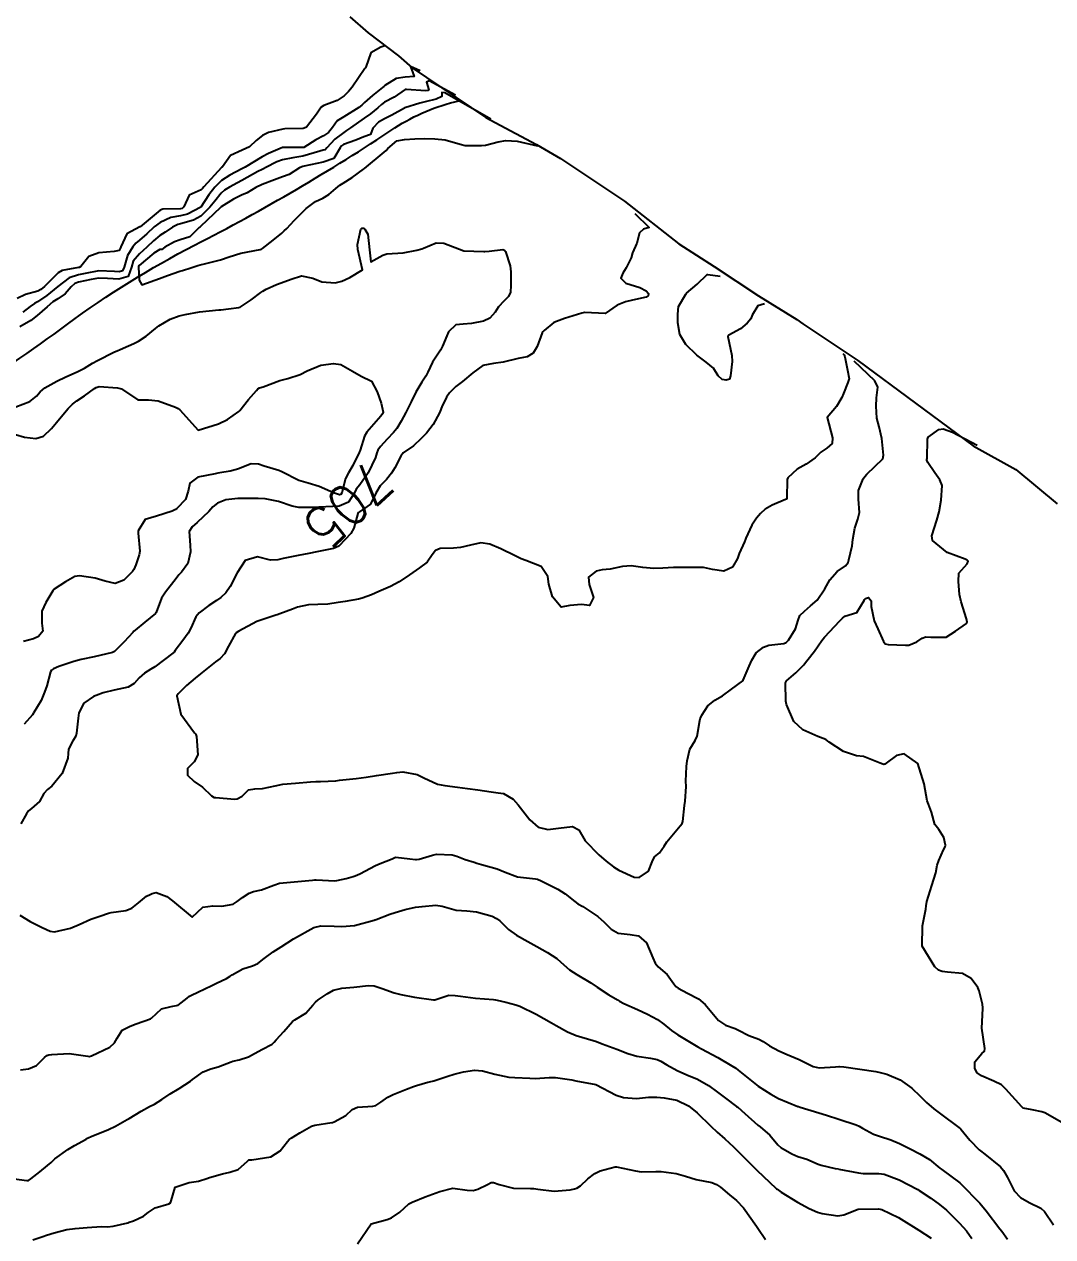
# Model space of a CAD drawing. Header units: metres. Extents: x 298520 to 308411, y 7433745 to 7450750.
# Drawn here: x 307255.7 to 307357.1, y 7435273.9 to 7435393.4 of the extents above; entities that cross this region are included whole.
import ezdxf
from ezdxf.enums import TextEntityAlignment as Align

# ---------------------------------------------------------------- set-up
doc = ezdxf.new("R2010")
doc.units = ezdxf.units.M
doc.header["$LTSCALE"] = 10
for name, color, linetype in [('Area', 45, 'Continuous'), ('Cotas', 45, 'Continuous'), ('Curvas de Nivel 1m', 11, 'Continuous'), ('Curvas de Nivel 5m', 15, 'Continuous'), ('Hidrografia', 140, 'Continuous')]:
    doc.layers.add(name, color=color, linetype=linetype)
doc.styles.add('Style-STANDARD', font='STANDARD.shx')

msp = doc.modelspace()

# ---------------------------------------------------------------- linework, layer by layer
at = {"layer": 'Area'}
msp.add_polyline3d([(307287.79, 7435394.15, 708.34), (307289.59, 7435392.57, 708.95), (307292.58, 7435390.3, 708.33), (307293.91, 7435389.14, 708.56), (307301.18, 7435384.23, 707.21), (307302.12, 7435383.73, 707.15), (307306.17, 7435381.58, 705.37), (307308.56, 7435380.2, 705.21), (307314.87, 7435375.97, 706.86), (307320.22, 7435371.79, 705.11), (307323.7, 7435369.56, 706.17), (307328.08, 7435366.64, 705.54), (307331.86, 7435364.31, 704.81), (307332.45, 7435363.88, 704.71), (307337.89, 7435360.27, 704.07), (307349.24, 7435351.88, 705.61), (307353.47, 7435349.54, 705.4), (307357.54, 7435346.16, 705.61)], dxfattribs=at)
at = {"layer": 'Curvas de Nivel 1m', "flags": 128}
for points, elevation in [([(307291.03, 7435391.36), (307291.1, 7435391.3), (307291.12, 7435391.26), (307290.82, 7435391.18), (307289.85, 7435390.61), (307289.37, 7435389.2), (307289.31, 7435389.14), (307289.25, 7435389.06), (307288, 7435387.22), (307287.64, 7435386.81), (307287.22, 7435386.36), (307286.54, 7435385.91), (307285.21, 7435385.42), (307284.96, 7435385.25), (307284.49, 7435384.55), (307283.49, 7435383.28), (307283.28, 7435383.18), (307283.18, 7435383.16), (307281.37, 7435383.11), (307281.18, 7435383.1), (307279.74, 7435382.74), (307279.17, 7435382.46), (307278.53, 7435381.96), (307277.87, 7435381.34), (307277.15, 7435381), (307276.02, 7435380.49), (307275.22, 7435379.37), (307275.17, 7435379.33), (307275.13, 7435379.3), (307273.39, 7435377.4), (307273.26, 7435377.24), (307273.11, 7435377.11), (307271.94, 7435376.57), (307271.41, 7435375.42), (307271.24, 7435375.26), (307271.08, 7435375.23), (307269.33, 7435375.19), (307269.08, 7435375.11), (307267.11, 7435373.47), (307267.08, 7435373.45), (307267.06, 7435373.44), (307265.77, 7435372.77), (307265.18, 7435371.49), (307265.15, 7435371.37), (307265.03, 7435371.12), (307264.54, 7435371.01), (307263.03, 7435370.88), (307262.03, 7435370.53), (307261.24, 7435369.54), (307261.09, 7435369.46), (307261.01, 7435369.44), (307259.42, 7435369.15), (307259.01, 7435368.92), (307257.66, 7435367.58), (307257.3, 7435367.27), (307256.99, 7435367.12), (307255.78, 7435366.8), (307254.97, 7435366.39)], 708), ([(307294.72, 7435388.82), (307293.76, 7435389.27), (307294, 7435388.65), (307294.12, 7435388.27), (307293.24, 7435388.22), (307292.33, 7435388.08), (307291.23, 7435387.38), (307291.13, 7435387.29), (307291, 7435387.18), (307290.01, 7435386.4), (307289.21, 7435385.7), (307288.96, 7435385.45), (307288.68, 7435385.21), (307287.19, 7435384.3), (307286.54, 7435383.89), (307286.06, 7435383.24), (307285.66, 7435382.76), (307285.17, 7435382.41), (307284.41, 7435382.02), (307283.23, 7435381.28), (307283.15, 7435381.26), (307281.17, 7435381.28), (307281.15, 7435381.27), (307279.77, 7435380.69), (307279.14, 7435380.37), (307277.44, 7435379.35), (307277.13, 7435379.18), (307275.93, 7435378.55), (307275.12, 7435378.03), (307274.46, 7435377.38), (307273.88, 7435376.61), (307273.09, 7435375.4), (307271.78, 7435374.71), (307271.07, 7435374.53), (307270.13, 7435374.37), (307269.07, 7435373.89), (307268.49, 7435373.45), (307267.75, 7435372.76), (307267.04, 7435372.15), (307266.68, 7435371.83), (307266.38, 7435371.48), (307265.86, 7435370.64), (307265.51, 7435369.48), (307265.37, 7435369.13), (307265.01, 7435369.03), (307264.57, 7435369.06), (307263.01, 7435369.11), (307261.67, 7435368.87), (307261, 7435368.72), (307260.11, 7435368.44), (307258.99, 7435367.57), (307257.89, 7435366.67), (307256.97, 7435366.07), (307256.66, 7435365.9), (307256.25, 7435365.6), (307255.53, 7435365.03)], 707), ([(307298.2, 7435386.44), (307295.61, 7435387.85), (307295.35, 7435387.72), (307295.56, 7435386.96), (307295.47, 7435386.89), (307295.23, 7435386.86), (307293.38, 7435387.01), (307293.23, 7435386.98), (307292.14, 7435386.25), (307291.21, 7435385.73), (307290.89, 7435385.51), (307290.53, 7435385.19), (307289.8, 7435384.59), (307289.19, 7435384.18), (307287.83, 7435383.22), (307287.45, 7435382.95), (307287.18, 7435382.77), (307286.31, 7435382.09), (307285.51, 7435381.25), (307285.34, 7435381.06), (307285.15, 7435381.01), (307284.82, 7435380.92), (307283.14, 7435380.43), (307282.16, 7435380.27), (307281.14, 7435380.07), (307280.59, 7435379.86), (307279.5, 7435379.32), (307279.27, 7435379.18), (307279.13, 7435379.12), (307278.71, 7435378.91), (307277.12, 7435378.01), (307276.69, 7435377.78), (307275.92, 7435377.36), (307275.42, 7435377.06), (307275.1, 7435376.79), (307274.47, 7435376), (307273.98, 7435375.39), (307273.07, 7435374.51), (307272.37, 7435374.11), (307271.07, 7435373.76), (307270.8, 7435373.69), (307270.28, 7435373.43), (307269.56, 7435372.93), (307269.05, 7435372.61), (307268.41, 7435372.09), (307267.76, 7435371.46), (307267.03, 7435370.78), (307266.42, 7435370.08), (307266.24, 7435369.48), (307265.92, 7435368.56), (307265, 7435368.3), (307263.87, 7435368.37), (307263, 7435368.38), (307262.27, 7435368.26), (307261, 7435367.99), (307260.66, 7435367.88), (307260.3, 7435367.55), (307259.7, 7435366.84), (307258.97, 7435366.35), (307258.49, 7435366.05), (307257.92, 7435365.58), (307256.95, 7435364.71), (307256.32, 7435364.23), (307255.24, 7435363.61)], 706), ([(307254.84, 7435355.72), (307256.2, 7435356.25), (307256.86, 7435356.76), (307257.25, 7435357.2), (307257.7, 7435357.58), (307258.88, 7435358.25), (307259.76, 7435358.67), (307260.89, 7435359.17), (307261.15, 7435359.28), (307261.62, 7435359.53), (307262.4, 7435360.02), (307262.9, 7435360.29), (307264.51, 7435361.1), (307264.91, 7435361.28), (307265.06, 7435361.34), (307265.41, 7435361.48), (307266.46, 7435361.94), (307266.92, 7435362.18), (307267.7, 7435362.69), (307268.62, 7435363.44), (307268.95, 7435363.7), (307270.04, 7435364.34), (307270.96, 7435364.68), (307271.55, 7435364.82), (307272.96, 7435365.06), (307274.86, 7435365.27), (307274.96, 7435365.27), (307275.05, 7435365.28), (307275.8, 7435365.36), (307276.83, 7435365.49), (307276.97, 7435365.54), (307278.06, 7435366.25), (307278.99, 7435366.98), (307279.19, 7435367.12), (307279.54, 7435367.31), (307280.53, 7435367.77), (307281, 7435367.95), (307281.99, 7435368.31), (307283.01, 7435368.63), (307284.12, 7435368.38), (307285, 7435368.02), (307286.32, 7435367.92), (307287, 7435368.11), (307287.77, 7435368.46), (307289.01, 7435369.21), (307288.57, 7435371.21), (307288.54, 7435371.72), (307288.87, 7435373.21), (307288.97, 7435373.31), (307289.06, 7435373.34), (307289.17, 7435373.31), (307289.27, 7435373.21), (307289.54, 7435372.72), (307289.7, 7435371.2), (307289.85, 7435370.02), (307291.03, 7435370.65), (307291.43, 7435370.78), (307293.03, 7435370.9), (307294.38, 7435371.14), (307294.88, 7435371.29), (307295.04, 7435371.36), (307296.28, 7435371.89), (307297.04, 7435371.83), (307299.03, 7435371.09), (307301, 7435371.03), (307301.03, 7435371.02), (307301.09, 7435371.01), (307301.51, 7435371.06), (307302.87, 7435371.21), (307303.03, 7435371.16), (307303.14, 7435371.04), (307303.6, 7435369.61), (307303.66, 7435369.03), (307303.65, 7435367.68), (307303.61, 7435367.03), (307303.43, 7435366.59), (307302.98, 7435366.13), (307302.44, 7435365.57), (307302.1, 7435365.05), (307301.57, 7435364.44), (307300.95, 7435364.16), (307299.79, 7435363.91), (307298.95, 7435363.87), (307298.23, 7435363.81), (307297.52, 7435363.1), (307297.34, 7435362.7), (307296.92, 7435361.69), (307296.73, 7435361.3), (307296.6, 7435361.11), (307295.92, 7435360.1), (307295.48, 7435359.12), (307295.27, 7435358.74), (307294.88, 7435358.15), (307294.29, 7435357.14), (307293.81, 7435356.19), (307293.3, 7435355.15), (307292.83, 7435354.31), (307292.4, 7435353.59), (307292.07, 7435353.17), (307291.46, 7435352.53), (307290.8, 7435351.79), (307290.55, 7435351.43), (307290.45, 7435351.19), (307290.3, 7435350.7), (307289.6, 7435349.2), (307288.76, 7435348.03), (307288.39, 7435347.58), (307288.22, 7435347.22), (307287.65, 7435346.32), (307286.73, 7435345.91), (307286.09, 7435345.88), (307284.73, 7435345.83), (307284.21, 7435345.78), (307282.73, 7435345.79), (307282.09, 7435345.93), (307280.74, 7435346.38), (307279.42, 7435346.64), (307278.74, 7435346.69), (307277.41, 7435346.68), (307276.74, 7435346.67), (307275.56, 7435346.54), (307274.74, 7435346.23), (307274.26, 7435345.84), (307273.86, 7435345.38), (307272.71, 7435344.3), (307272.22, 7435343.89), (307271.94, 7435343.41), (307272.03, 7435342.06), (307272.07, 7435341.41), (307271.8, 7435340.27), (307271.18, 7435339.41), (307270.92, 7435339.15), (307270.65, 7435338.8), (307269.59, 7435337.44), (307269.21, 7435336.86), (307268.67, 7435335.45), (307268.6, 7435335.33), (307267.57, 7435334.49), (307266.59, 7435333.69), (307266.47, 7435333.58), (307266.37, 7435333.47), (307265.51, 7435332.53), (307264.55, 7435331.58), (307264.5, 7435331.55), (307264.36, 7435331.49), (307262.55, 7435331.07), (307261.28, 7435330.8), (307260.54, 7435330.59), (307259.07, 7435330.1), (307258.54, 7435329.89), (307258.35, 7435329.76), (307258.25, 7435329.57), (307257.88, 7435328.21), (307257.67, 7435327.58), (307257.32, 7435326.76), (307256.62, 7435325.59), (307256.57, 7435325.5), (307256.48, 7435325.34), (307255.65, 7435324.42)], 706), ([(307336.41, 7435360.97), (307336.52, 7435360.83), (307336.61, 7435360.63), (307336.9, 7435359.16), (307337, 7435358.63), (307337.01, 7435358.51), (307336.89, 7435358.11), (307336.48, 7435357.03), (307336.29, 7435356.64), (307335.76, 7435355.74), (307334.84, 7435354.65), (307335.37, 7435352.64), (307335.35, 7435352.11), (307334.81, 7435351.63), (307334.23, 7435351.23), (307333.67, 7435350.67), (307332.79, 7435350.06), (307331.89, 7435349.58), (307330.96, 7435348.7), (307330.91, 7435348.56), (307330.86, 7435346.7), (307330.83, 7435346.62), (307330.75, 7435346.57), (307329.43, 7435346.03), (307328.74, 7435345.63), (307328.27, 7435345.19), (307327.9, 7435344.74), (307327.43, 7435344.03), (307326.83, 7435342.75), (307326.8, 7435342.65), (307326.7, 7435342.39), (307326.19, 7435341.25), (307326.02, 7435340.76), (307325.52, 7435339.9), (307324.66, 7435339.51), (307323.56, 7435339.69), (307322.66, 7435339.87), (307321.6, 7435339.88), (307320.66, 7435339.87), (307319.7, 7435339.87), (307318.66, 7435339.8), (307317.75, 7435339.77), (307316.66, 7435339.88), (307315.51, 7435340.03), (307314.66, 7435339.98), (307313.46, 7435339.71), (307312.66, 7435339.63), (307312.08, 7435339.51), (307311.33, 7435338.93), (307311.37, 7435338.2), (307311.81, 7435336.93), (307311.41, 7435336.14), (307310.62, 7435336.24), (307309.46, 7435336.12), (307308.62, 7435335.96), (307307.75, 7435336.98), (307307.4, 7435338.23), (307307.31, 7435338.98), (307306.66, 7435339.98), (307305.12, 7435340.55), (307304.67, 7435340.71), (307304.47, 7435340.81), (307304.09, 7435341.02), (307302.68, 7435341.71), (307301.57, 7435342.17), (307300.69, 7435342.29), (307299.69, 7435342.07), (307298.68, 7435341.85), (307297.99, 7435341.79), (307296.68, 7435341.73), (307296.23, 7435341.56), (307295.9, 7435341.12), (307295.39, 7435340.4), (307294.66, 7435339.85), (307293.66, 7435339.14), (307292.65, 7435338.45), (307291.8, 7435338.01), (307290.64, 7435337.52), (307289.9, 7435337.19), (307288.99, 7435336.84), (307288.63, 7435336.76), (307287.31, 7435336.53), (307286.62, 7435336.41), (307285.59, 7435336.27), (307284.62, 7435336.21), (307283.7, 7435336.18), (307282.61, 7435335.97), (307282.12, 7435335.77), (307280.86, 7435335.3), (307280.6, 7435335.21), (307280.48, 7435335.18), (307278.6, 7435334.54), (307276.82, 7435333.58), (307276.58, 7435333.43), (307276.51, 7435333.35), (307275.81, 7435332.11), (307275.41, 7435331.36), (307275, 7435330.91), (307274.54, 7435330.57), (307273.05, 7435329.39), (307272.53, 7435328.95), (307271.68, 7435328.25), (307270.83, 7435327.42), (307270.72, 7435327.21), (307271.11, 7435325.41), (307272.46, 7435323.56), (307272.54, 7435323.48), (307272.59, 7435323.4), (307272.65, 7435323.2), (307272.8, 7435321.39), (307272.43, 7435320.73), (307271.76, 7435320.07), (307271.76, 7435319.41), (307272.41, 7435318.79), (307273.24, 7435318.23), (307274.13, 7435317.37), (307274.39, 7435317.21), (307274.57, 7435317.19), (307276.39, 7435317.04), (307276.67, 7435317.07), (307277.15, 7435317.34), (307277.79, 7435317.95), (307278.4, 7435318.05), (307279.16, 7435318.08), (307280.4, 7435318.35), (307281.18, 7435318.51), (307282.41, 7435318.62), (307283.9, 7435318.75), (307284.41, 7435318.77), (307284.88, 7435318.77), (307286.41, 7435318.85), (307286.75, 7435318.89), (307288.41, 7435319.06), (307289.4, 7435319.2), (307290.41, 7435319.38), (307291.99, 7435319.59), (307292.42, 7435319.66), (307292.99, 7435319.73), (307294.42, 7435319.47), (307295.09, 7435319.12), (307296.41, 7435318.52), (307297.14, 7435318.37), (307298.4, 7435318.2), (307299.39, 7435318.07), (307300.4, 7435317.94), (307301.7, 7435317.75), (307302.4, 7435317.67), (307302.94, 7435317.58), (307303.88, 7435317.02), (307304.39, 7435316.48), (307305.52, 7435315), (307306.36, 7435314.27), (307307.31, 7435314.03), (307308.35, 7435314.16), (307309.75, 7435314.34), (307310.35, 7435314), (307311, 7435312.93), (307312.32, 7435311.55), (307313.06, 7435310.91), (307313.78, 7435310.37), (307314.3, 7435310.05), (307315.83, 7435309.34), (307316.3, 7435309.31), (307317.22, 7435309.95), (307317.59, 7435310.86), (307317.83, 7435311.35), (307318.33, 7435311.75), (307318.79, 7435312.39), (307319.04, 7435312.84), (307320.36, 7435314.41), (307320.55, 7435314.62), (307320.63, 7435314.82), (307320.78, 7435316.42), (307320.84, 7435316.82), (307320.95, 7435318.28), (307320.92, 7435318.81), (307320.97, 7435320.27), (307321.03, 7435320.81), (307321.31, 7435321.96), (307321.82, 7435322.81), (307322.04, 7435323.23), (307322.3, 7435324.8), (307322.34, 7435324.95), (307322.49, 7435325.31), (307323.07, 7435326.22), (307323.78, 7435326.78), (307324.52, 7435327.23), (307325.42, 7435327.87), (307326.53, 7435328.7), (307326.56, 7435328.73), (307326.57, 7435328.75), (307327.16, 7435330.13), (307327.43, 7435330.74), (307327.85, 7435331.45), (307328.57, 7435332.03), (307329.1, 7435332.2), (307330.58, 7435332.38), (307330.81, 7435332.47), (307331.05, 7435332.7), (307331.72, 7435333.81), (307332.01, 7435334.69), (307332.17, 7435335.13), (307332.62, 7435335.56), (307333.21, 7435336.08), (307333.86, 7435336.66), (307334.64, 7435337.78), (307334.94, 7435338.35), (307335.12, 7435338.65), (307335.83, 7435339.47), (307336.67, 7435340.03), (307336.91, 7435340.38), (307337, 7435340.63), (307337.31, 7435342), (307337.4, 7435342.62), (307337.58, 7435343.75), (307337.89, 7435344.62), (307338.04, 7435345.31), (307337.94, 7435346.62), (307337.93, 7435347.45), (307338.41, 7435348.61), (307338.56, 7435348.83), (307338.78, 7435349.08), (307340.35, 7435350.59), (307340.42, 7435350.96), (307340.25, 7435352.59), (307339.98, 7435353.74), (307339.74, 7435354.6), (307339.7, 7435355.76), (307339.73, 7435356.6), (307339.84, 7435357.64), (307339.55, 7435358.27), (307337.52, 7435360.21)], 704), ([(307254.81, 7435352.97), (307255.7, 7435352.71), (307256.81, 7435352.58), (307257.56, 7435352.83), (307258.34, 7435353.57), (307258.83, 7435354.18), (307259.46, 7435354.93), (307260, 7435355.55), (307260.42, 7435355.98), (307260.85, 7435356.31), (307261.61, 7435356.78), (307262.59, 7435357.52), (307262.77, 7435357.62), (307262.87, 7435357.66), (307263.06, 7435357.71), (307264.87, 7435357.6), (307265.27, 7435357.49), (307266.86, 7435356.39), (307267.91, 7435356.4), (307268.86, 7435356.29), (307270.59, 7435355.68), (307270.85, 7435355.56), (307271.01, 7435355.42), (307272.82, 7435353.4), (307274.83, 7435354.03), (307275.72, 7435354.47), (307276.84, 7435355.24), (307276.9, 7435355.3), (307276.93, 7435355.35), (307277.78, 7435356.42), (307278.56, 7435357.33), (307278.71, 7435357.5), (307278.88, 7435357.57), (307279.23, 7435357.68), (307280.88, 7435358.31), (307281.67, 7435358.51), (307282.89, 7435358.9), (307283.56, 7435359.27), (307284.9, 7435359.82), (307286.16, 7435359.98), (307286.9, 7435359.87), (307288.03, 7435359.22), (307288.89, 7435358.72), (307289.92, 7435358.23), (307290.48, 7435357.19), (307290.86, 7435356.07), (307291.06, 7435355.18), (307291.01, 7435355.01), (307290.84, 7435354.79), (307289.44, 7435353.2), (307289.21, 7435352.81), (307288.8, 7435351.44), (307288.74, 7435351.27), (307288.71, 7435351.21), (307288.08, 7435349.92), (307287.65, 7435349.22), (307287.34, 7435348.65), (307286.98, 7435347.23), (307286.9, 7435347.08), (307286.75, 7435347.03), (307286.15, 7435347.24), (307284.76, 7435347.86), (307283.67, 7435348.17), (307282.76, 7435348.45), (307281.07, 7435349.3), (307280.77, 7435349.43), (307279.33, 7435349.87), (307278.78, 7435350.05), (307278.03, 7435350.08), (307276.78, 7435349.61), (307276.6, 7435349.53), (307275.97, 7435349.36), (307274.94, 7435349.2), (307274.77, 7435349.17), (307274.51, 7435349.11), (307272.77, 7435348.78), (307272, 7435348.17), (307271.82, 7435347.41), (307271.57, 7435346.58), (307270.73, 7435345.68), (307270.57, 7435345.58), (307270.26, 7435345.43), (307268.72, 7435344.92), (307267.59, 7435344.59), (307266.89, 7435343.47), (307266.89, 7435343.27), (307267.06, 7435341.47), (307267.01, 7435341.13), (307266.66, 7435340.13), (307266.47, 7435339.66), (307266.34, 7435339.47), (307265.5, 7435338.63), (307264.64, 7435338.3), (307263.66, 7435338.53), (307262.65, 7435338.83), (307261.12, 7435339.06), (307260.65, 7435338.99), (307259.72, 7435338.47), (307258.63, 7435337.73), (307258.49, 7435337.56), (307257.78, 7435336.41), (307257.4, 7435335.58), (307257.41, 7435334.4), (307257.51, 7435333.58), (307257.08, 7435333.08), (307256.57, 7435332.85), (307255.58, 7435332.58)], 707), ([(307255.3, 7435290.36), (307256.07, 7435290.44), (307256.88, 7435290.77), (307257.66, 7435291.57), (307257.89, 7435291.77), (307258.09, 7435291.83), (307258.39, 7435291.87), (307260.09, 7435291.95), (307261.92, 7435291.69), (307262.08, 7435291.67), (307262.3, 7435291.73), (307264.09, 7435292.59), (307264.56, 7435293.02), (307264.84, 7435293.48), (307265.32, 7435294.27), (307266.11, 7435294.67), (307266.71, 7435294.88), (307268.12, 7435295.38), (307268.22, 7435295.45), (307269.19, 7435296.38), (307270.14, 7435296.58), (307270.85, 7435296.71), (307271.72, 7435297.4), (307271.95, 7435297.61), (307272.16, 7435297.72), (307272.79, 7435298.02), (307274.17, 7435298.68), (307274.64, 7435298.9), (307275.62, 7435299.36), (307275.96, 7435299.57), (307276.18, 7435299.72), (307277.21, 7435300.32), (307278.19, 7435300.61), (307278.7, 7435300.82), (307279.33, 7435301.31), (307280.21, 7435301.98), (307281.02, 7435302.49), (307282.22, 7435303.28), (307284.23, 7435304.38), (307284.93, 7435304.55), (307286.24, 7435304.5), (307286.99, 7435304.47), (307288.24, 7435304.59), (307290.17, 7435305.11), (307290.24, 7435305.13), (307290.28, 7435305.14), (307290.38, 7435305.18), (307291.73, 7435305.69), (307292.25, 7435305.87), (307293.24, 7435306.16), (307294.26, 7435306.37), (307294.92, 7435306.46), (307296.27, 7435306.58), (307296.89, 7435306.48), (307298.26, 7435306.1), (307299.33, 7435306.01), (307300.26, 7435305.93), (307301.81, 7435305.49), (307302.25, 7435305.27), (307302.56, 7435305.04), (307303.41, 7435304.2), (307304.23, 7435303.62), (307305.33, 7435303), (307306.22, 7435302.51), (307307.26, 7435301.92), (307308.2, 7435301.31), (307308.59, 7435300.96), (307309.43, 7435300.2), (307310.18, 7435299.74), (307311.54, 7435298.93), (307312.17, 7435298.5), (307313.31, 7435297.76), (307314.16, 7435297.25), (307314.37, 7435297.11), (307314.8, 7435296.89), (307316.14, 7435296.3), (307317.15, 7435295.85), (307318.13, 7435295.3), (307318.73, 7435294.84), (307319.51, 7435294.22), (307320.11, 7435293.81), (307321.76, 7435292.8), (307322.1, 7435292.61), (307322.47, 7435292.42), (307324.08, 7435291.56), (307325.45, 7435290.76), (307325.83, 7435290.51), (307326.07, 7435290.32), (307328.05, 7435288.73), (307329.29, 7435287.95), (307330.04, 7435287.54), (307331.97, 7435286.74), (307332.03, 7435286.73), (307332.19, 7435286.68), (307334.02, 7435286.12), (307334.78, 7435285.89), (307336.02, 7435285.5), (307337.7, 7435284.93), (307338.01, 7435284.79), (307338.34, 7435284.6), (307339.43, 7435284.02), (307340, 7435283.81), (307341.12, 7435283.44), (307341.99, 7435283.08), (307343.05, 7435282.55), (307343.98, 7435282.08), (307344.95, 7435281.51), (307345.96, 7435280.67), (307346.16, 7435280.51), (307347.94, 7435279.2), (307348.31, 7435278.86), (307348.67, 7435278.48), (307349.3, 7435277.84), (307349.92, 7435277.2), (307350.55, 7435276.45), (307351.89, 7435274.69), (307352.07, 7435274.44), (307352.64, 7435273.67)], 706), ([(307254.67, 7435279.6), (307255.93, 7435279.43), (307256.08, 7435279.44), (307256.33, 7435279.59), (307257.21, 7435280.31), (307257.95, 7435280.92), (307258.31, 7435281.22), (307258.68, 7435281.56), (307259.97, 7435282.51), (307260.63, 7435282.88), (307261.76, 7435283.52), (307261.9, 7435283.6), (307261.98, 7435283.65), (307262.26, 7435283.79), (307263.99, 7435284.46), (307264.67, 7435284.8), (307265.82, 7435285.47), (307265.94, 7435285.53), (307266, 7435285.56), (307267.2, 7435286.28), (307268.02, 7435286.72), (307268.51, 7435286.96), (307269.23, 7435287.43), (307270.04, 7435287.97), (307270.94, 7435288.51), (307272.05, 7435289.24), (307272.26, 7435289.4), (307273.3, 7435290.14), (307274.07, 7435290.45), (307274.8, 7435290.63), (307276.08, 7435291.15), (307276.23, 7435291.2), (307276.86, 7435291.34), (307277.79, 7435291.63), (307278.09, 7435291.78), (307279.11, 7435292.34), (307280.1, 7435292.87), (307280.31, 7435293.09), (307280.5, 7435293.3), (307281.28, 7435294.12), (307282.12, 7435295.1), (307282.35, 7435295.28), (307283.45, 7435295.95), (307284.14, 7435296.71), (307284.38, 7435297.02), (307284.65, 7435297.25), (307285.55, 7435297.85), (307286.16, 7435298.19), (307287, 7435298.39), (307288.17, 7435298.5), (307289.63, 7435298.65), (307290.17, 7435298.62), (307290.97, 7435298.36), (307292.16, 7435297.95), (307292.8, 7435297.79), (307294.16, 7435297.53), (307296.02, 7435297.25), (307296.15, 7435297.26), (307297.55, 7435297.7), (307298.16, 7435297.69), (307298.68, 7435297.6), (307300.16, 7435297.41), (307301.93, 7435297.27), (307302.15, 7435297.24), (307302.32, 7435297.21), (307303.17, 7435297.02), (307304.15, 7435296.76), (307304.53, 7435296.62), (307306.14, 7435295.83), (307307.67, 7435294.97), (307308.12, 7435294.71), (307309.25, 7435294.09), (307310.11, 7435293.72), (307311.78, 7435293.25), (307312.11, 7435293.14), (307312.66, 7435292.91), (307314.1, 7435292.38), (307315.18, 7435291.97), (307316.09, 7435291.69), (307317.44, 7435291.5), (307318.09, 7435291.36), (307318.44, 7435291.2), (307319.03, 7435290.84), (307320.07, 7435290.28), (307321.01, 7435289.87), (307322.06, 7435289.42), (307323.16, 7435288.79), (307324.05, 7435288.16), (307324.84, 7435287.57), (307325.92, 7435286.75), (307326.03, 7435286.66), (307326.73, 7435286.03), (307328.01, 7435284.9), (307328.23, 7435284.73), (307329.19, 7435283.91), (307329.99, 7435282.95), (307330.27, 7435282.7), (307331.37, 7435282.08), (307331.97, 7435281.8), (307332.84, 7435281.54), (307333.97, 7435281.05), (307334.25, 7435280.94), (307335.64, 7435280.63), (307335.96, 7435280.58), (307336.02, 7435280.57), (307337.96, 7435280.18), (307338.42, 7435280.14), (307339.96, 7435280.13), (307340.48, 7435280.05), (307341.95, 7435279.52), (307343.81, 7435278.54), (307343.93, 7435278.46), (307345.09, 7435277.69), (307345.92, 7435277.09), (307346.62, 7435276.5), (307347.89, 7435275.24), (307348.58, 7435274.48), (307349.13, 7435273.73)], 707), ([(307256.51, 7435273.58), (307257.51, 7435273.93), (307257.87, 7435274.06), (307258.61, 7435274.29), (307259.87, 7435274.6), (307260.7, 7435274.71), (307261.88, 7435274.82), (307263.28, 7435274.9), (307263.88, 7435274.88), (307264.44, 7435274.93), (307265.88, 7435275.28), (307266.02, 7435275.33), (307266.43, 7435275.46), (307267.43, 7435275.91), (307267.9, 7435276.28), (307268.58, 7435276.76), (307269.91, 7435277.14), (307270.1, 7435277.23), (307270.17, 7435277.42), (307270.56, 7435278.78), (307271.93, 7435279.23), (307272.86, 7435279.39), (307273.67, 7435279.65), (307273.94, 7435279.74), (307275.21, 7435280.1), (307275.95, 7435280.25), (307276.75, 7435280.54), (307277.69, 7435281.33), (307277.81, 7435281.48), (307277.96, 7435281.49), (307278.11, 7435281.47), (307279.97, 7435281.77), (307280.91, 7435282.35), (307281.62, 7435283.28), (307281.79, 7435283.47), (307281.99, 7435283.61), (307282.85, 7435284.13), (307284, 7435284.79), (307284.34, 7435284.91), (307286, 7435285.16), (307286.06, 7435285.17), (307286.23, 7435285.23), (307287.37, 7435285.85), (307288.02, 7435286.44), (307288.54, 7435286.68), (307290.03, 7435286.76), (307290.35, 7435286.85), (307290.83, 7435287.17), (307291.54, 7435287.66), (307292.04, 7435287.92), (307293.36, 7435288.45), (307294.05, 7435288.72), (307294.36, 7435288.82), (307295.46, 7435289.12), (307295.93, 7435289.24), (307296.06, 7435289.27), (307297.44, 7435289.72), (307298.07, 7435289.92), (307299, 7435290.15), (307300.07, 7435290.33), (307300.86, 7435290.26), (307302.07, 7435289.92), (307303.45, 7435289.63), (307304.06, 7435289.6), (307305.54, 7435289.52), (307306.06, 7435289.5), (307307.45, 7435289.58), (307308.06, 7435289.58), (307309.66, 7435289.35), (307310.06, 7435289.28), (307312.05, 7435288.92), (307314.04, 7435287.86), (307314.76, 7435287.61), (307316.04, 7435287.52), (307317.24, 7435287.66), (307318.04, 7435287.66), (307318.78, 7435287.58), (307320.04, 7435287.36), (307321.19, 7435286.81), (307322.02, 7435286.1), (307323.37, 7435284.79), (307324, 7435284.22), (307324.76, 7435283.54), (307325.61, 7435282.76), (307325.8, 7435282.57), (307325.98, 7435282.4), (307327.67, 7435280.73), (307327.96, 7435280.44), (307329.79, 7435278.7), (307329.86, 7435278.63), (307329.93, 7435278.57), (307330.32, 7435278.3), (307331.92, 7435277.31), (307333.08, 7435276.67), (307333.91, 7435276.31), (307334.37, 7435276.19), (307335.9, 7435275.96), (307336.49, 7435276.04), (307337.91, 7435276.61), (307339.91, 7435276.64), (307340.24, 7435276.58), (307341.9, 7435275.8), (307343.88, 7435274.54), (307345.12, 7435273.77)], 708), ([(307288.53, 7435273.2), (307289.88, 7435275.18), (307291.45, 7435275.6), (307291.89, 7435275.77), (307292.72, 7435276.33), (307293.61, 7435277.13), (307293.91, 7435277.32), (307295.21, 7435277.83), (307295.92, 7435278.09), (307296.66, 7435278.37), (307297.93, 7435278.67), (307299.35, 7435278.49), (307299.93, 7435278.45), (307300.41, 7435278.57), (307301.35, 7435279.05), (307301.73, 7435279.25), (307301.94, 7435279.24), (307302.52, 7435279.03), (307303.93, 7435278.7), (307305.59, 7435278.66), (307305.93, 7435278.66), (307306.32, 7435278.59), (307307.93, 7435278.39), (307309.51, 7435278.52), (307309.93, 7435278.61), (307310.18, 7435278.69), (307310.53, 7435278.93), (307311.26, 7435279.61), (307311.95, 7435280.14), (307312.48, 7435280.39), (307313.96, 7435280.78), (307314.08, 7435280.78), (307315.96, 7435280.4), (307316.52, 7435280.3), (307317.95, 7435280.32), (307318.47, 7435280.33), (307319.95, 7435280.14), (307320.89, 7435279.87), (307321.94, 7435279.54), (307323.49, 7435279.24), (307323.94, 7435279.06), (307324.34, 7435278.77), (307325.21, 7435278.04), (307325.92, 7435277.47), (307326.59, 7435276.74), (307327.89, 7435274.93), (307328.03, 7435274.73), (307328.76, 7435273.61)], 709)]:
    msp.add_lwpolyline(points, dxfattribs=dict(at, elevation=elevation))
at = {"layer": 'Curvas de Nivel 5m', "elevation": 705, "flags": 128}
for points in [[(307301.68, 7435384.06), (307297.13, 7435386.68), (307296.84, 7435386.71), (307296.85, 7435386.3), (307296.28, 7435386.05), (307295.21, 7435385.78), (307294.69, 7435385.66), (307293.2, 7435385.18), (307293.17, 7435385.16), (307291.92, 7435384.45), (307291.19, 7435384.11), (307290.6, 7435383.77), (307290.06, 7435383.19), (307289.82, 7435382.55), (307289.17, 7435382.32), (307288.37, 7435382), (307287.16, 7435381.57), (307286.95, 7435381.44), (307286.81, 7435381.23), (307286.2, 7435380.18), (307285.14, 7435379.84), (307283.28, 7435379.42), (307283.13, 7435379.39), (307283.05, 7435379.37), (307282.8, 7435379.28), (307281.8, 7435378.62), (307281.12, 7435378.39), (307280.34, 7435378.09), (307279.12, 7435377.62), (307278.51, 7435377.33), (307277.65, 7435376.8), (307277.1, 7435376.57), (307276.29, 7435376.17), (307275.08, 7435375.43), (307275.05, 7435375.4), (307275.03, 7435375.37), (307273.06, 7435373.49), (307273.01, 7435373.45), (307272.9, 7435373.4), (307271.99, 7435372.46), (307271.04, 7435372.18), (307270.47, 7435371.99), (307269.52, 7435371.44), (307269.25, 7435371.21), (307269.03, 7435371.22), (307268.44, 7435370.86), (307267.01, 7435369.64), (307266.93, 7435369.55), (307266.92, 7435369.47), (307267, 7435368.21), (307267.26, 7435367.73), (307269, 7435368.36), (307269.79, 7435368.65), (307271.01, 7435369.07), (307271.28, 7435369.15), (307272.08, 7435369.41), (307272.77, 7435369.64), (307273.02, 7435369.72), (307273.45, 7435369.82), (307275.02, 7435370.19), (307275.88, 7435370.5), (307277.03, 7435370.85), (307278.93, 7435371.22), (307279.03, 7435371.25), (307279.08, 7435371.27), (307279.15, 7435371.32), (307280.2, 7435372.15), (307281.06, 7435372.83), (307281.3, 7435373.05), (307281.55, 7435373.3), (307282.29, 7435374.07), (307283.08, 7435374.88), (307283.48, 7435375.27), (307284.39, 7435375.96), (307285.1, 7435376.29), (307285.72, 7435376.63), (307286.39, 7435377.24), (307286.79, 7435377.56), (307287.12, 7435377.77), (307288.02, 7435378.32), (307289.13, 7435379.13), (307289.23, 7435379.21), (307291.15, 7435380.8), (307291.35, 7435380.98), (307291.53, 7435381.18), (307292.4, 7435381.93), (307293.17, 7435382.07), (307294.19, 7435382.13), (307295.17, 7435382.16), (307296.15, 7435382.13), (307297.17, 7435382.02), (307298.67, 7435381.59), (307299.16, 7435381.48), (307300.76, 7435381.46), (307301.16, 7435381.51), (307302.39, 7435381.82), (307303.17, 7435381.95), (307304.29, 7435381.9), (307306.28, 7435381.44)], [(307315.89, 7435374.78), (307317.29, 7435373.38), (307316.73, 7435373.21), (307316.34, 7435372.88), (307316.07, 7435371.85), (307315.67, 7435370.88), (307315.51, 7435370.4), (307315.02, 7435369.42), (307314.7, 7435368.89), (307314.52, 7435368.41), (307315, 7435367.91), (307316.39, 7435367.48), (307317, 7435367.13), (307317.22, 7435366.87), (307317.2, 7435366.66), (307316.99, 7435366.51), (307315.64, 7435366.23), (307314.98, 7435366.07), (307314.14, 7435365.74), (307312.96, 7435364.92), (307310.96, 7435365), (307310.91, 7435365), (307310.65, 7435364.94), (307308.96, 7435364.43), (307307.91, 7435364.03), (307306.95, 7435363.25), (307306.82, 7435363.11), (307306.75, 7435362.99), (307306.26, 7435361.66), (307305.85, 7435361), (307305.28, 7435360.64), (307304.91, 7435360.56), (307304.37, 7435360.48), (307302.9, 7435360.1), (307301.96, 7435359.99), (307300.9, 7435359.78), (307299.9, 7435359.07), (307298.88, 7435358.22), (307298.24, 7435357.73), (307297.61, 7435357.1), (307297.32, 7435356.65), (307296.85, 7435355.7), (307296.68, 7435355.28), (307296.61, 7435355.11), (307295.98, 7435353.97), (307295.34, 7435353.12), (307295.09, 7435352.86), (307294.81, 7435352.59), (307294.06, 7435351.88), (307293.05, 7435351.16), (307292.79, 7435350.85), (307292.23, 7435349.71), (307291.9, 7435349.17), (307291.4, 7435348.54), (307290.76, 7435347.92), (307290.34, 7435347.19), (307289.8, 7435346.13), (307288.73, 7435345.35), (307288.64, 7435345.29), (307288.58, 7435345.21), (307288.18, 7435343.74), (307287.86, 7435343.22), (307287.3, 7435342.62), (307286.68, 7435341.99), (307286.17, 7435341.74), (307284.68, 7435341.45), (307284.51, 7435341.42), (307283.74, 7435341.26), (307282.67, 7435341.06), (307281.21, 7435340.75), (307280.67, 7435340.64), (307279.94, 7435340.59), (307278.67, 7435340.92), (307277.44, 7435340.56), (307276.65, 7435339.35), (307275.99, 7435338.01), (307275.53, 7435337.36), (307275.06, 7435336.93), (307274.62, 7435336.62), (307273.87, 7435336.13), (307272.9, 7435335.4), (307272.6, 7435335.01), (307272.09, 7435333.9), (307271.84, 7435333.41), (307271.32, 7435332.66), (307270.56, 7435331.69), (307270.44, 7435331.53), (307270.33, 7435331.42), (307268.54, 7435330.09), (307268.15, 7435329.84), (307267.54, 7435329.46), (307267, 7435328.99), (307266.52, 7435328.44), (307265.93, 7435328.06), (307264.52, 7435327.77), (307263.46, 7435327.51), (307262.77, 7435327.26), (307262.51, 7435327.16), (307261.53, 7435326.49), (307261.06, 7435325.53), (307260.99, 7435325.03), (307260.83, 7435323.54), (307260.74, 7435323.26), (307260.45, 7435322.79), (307260.03, 7435321.95), (307259.99, 7435321.55), (307259.96, 7435321.08), (307259.42, 7435319.55), (307258.4, 7435318.3), (307257.97, 7435318), (307257.6, 7435317.58), (307257.18, 7435316.79), (307256.37, 7435316.1), (307256.09, 7435315.87), (307255.89, 7435315.59), (307255.34, 7435314.61)], [(307328.67, 7435365.88), (307328.03, 7435365.68), (307327.46, 7435364.74), (307327.31, 7435364.4), (307326.96, 7435363.97), (307326.3, 7435363.41), (307325.17, 7435362.77), (307325.07, 7435362.64), (307325.46, 7435360.76), (307325.48, 7435360.19), (307325.33, 7435358.77), (307325.21, 7435358.44), (307324.89, 7435358.33), (307324.51, 7435358.39), (307324.11, 7435358.78), (307323.64, 7435359.53), (307322.91, 7435360.11), (307321.99, 7435360.81), (307320.93, 7435361.85), (307320.32, 7435362.83), (307320.11, 7435363.99), (307320.11, 7435364.83), (307320.2, 7435365.61), (307320.91, 7435366.82), (307320.99, 7435366.9), (307322.02, 7435367.8), (307323.01, 7435368.75), (307323.05, 7435368.76), (307323.08, 7435368.76), (307324.3, 7435368.58)], [(307358.01, 7435285.16), (307356.31, 7435286.1), (307356.03, 7435286.2), (307355.07, 7435286.4), (307354.2, 7435286.58), (307354.04, 7435286.69), (307352.49, 7435288.44), (307352.06, 7435288.88), (307351.28, 7435289.23), (307350.07, 7435289.75), (307349.64, 7435290.04), (307349.41, 7435290.47), (307349.42, 7435291.14), (307350.1, 7435291.97), (307350.38, 7435292.18), (307350.41, 7435292.46), (307350.12, 7435294.46), (307350.21, 7435296.4), (307350.21, 7435296.46), (307350.16, 7435296.83), (307349.85, 7435298.14), (307349.71, 7435298.47), (307349.05, 7435299.35), (307348.19, 7435299.85), (307346.72, 7435299.97), (307346.19, 7435300.03), (307345.83, 7435300.16), (307345.47, 7435300.52), (307344.22, 7435302.54), (307344.24, 7435304.54), (307344.6, 7435306.2), (307344.62, 7435306.53), (307344.67, 7435306.93), (307345.18, 7435308.53), (307345.56, 7435309.78), (307345.7, 7435310.52), (307345.86, 7435310.98), (307346.34, 7435312.04), (307346.49, 7435312.35), (307346.54, 7435312.51), (307346.35, 7435313.26), (307345.87, 7435314.03), (307345.46, 7435314.52), (307345.15, 7435315.76), (307344.85, 7435316.53), (307344.73, 7435316.87), (307344.41, 7435318.54), (307343.78, 7435320.55), (307342.45, 7435321.51), (307341.68, 7435321.34), (307340.68, 7435320.58), (307340.54, 7435320.47), (307340.43, 7435320.46), (307340.33, 7435320.48), (307340.08, 7435320.59), (307338.44, 7435321.23), (307337.75, 7435321.31), (307336.45, 7435321.72), (307335.06, 7435322.65), (307334.72, 7435322.91), (307334.47, 7435323.03), (307333.92, 7435323.21), (307332.47, 7435323.88), (307331.57, 7435324.69), (307330.83, 7435326.38), (307330.78, 7435326.7), (307330.73, 7435328.5), (307330.85, 7435328.7), (307331.75, 7435329.48), (307332.55, 7435330.27), (307332.72, 7435330.51), (307332.85, 7435330.68), (307333.62, 7435331.61), (307334.34, 7435332.66), (307334.59, 7435333.02), (307336.11, 7435334.63), (307336.35, 7435334.89), (307336.61, 7435335.07), (307337.79, 7435335.44), (307338.49, 7435336.61), (307338.54, 7435336.71), (307338.63, 7435336.81), (307338.93, 7435336.9), (307339.2, 7435336.6), (307339.2, 7435336.03), (307339.49, 7435334.6), (307339.84, 7435333.83), (307340.4, 7435332.58), (307340.58, 7435332.36), (307340.87, 7435332.29), (307342.58, 7435332.22), (307342.9, 7435332.23), (307343.71, 7435332.55), (307344.22, 7435332.91), (307344.59, 7435333.04), (307345.07, 7435333.02), (307346.59, 7435333.01), (307347.51, 7435333.59), (307348.6, 7435334.35), (307348.66, 7435334.49), (307348.61, 7435334.82), (307348.08, 7435336.5), (307347.92, 7435337.22), (307347.8, 7435338.5), (307347.84, 7435339.32), (307348.67, 7435340.23), (307348.76, 7435340.49), (307348.67, 7435340.61), (307348.47, 7435340.7), (307346.69, 7435341.36), (307345.23, 7435342.53), (307345.17, 7435343), (307345.68, 7435344.53), (307345.9, 7435345.35), (307346.11, 7435346.52), (307346.19, 7435347.94), (307345.98, 7435348.52), (307345.46, 7435349.21), (307344.79, 7435350.23), (307344.7, 7435350.44), (307344.7, 7435350.53), (307344.71, 7435350.62), (307344.76, 7435352.53), (307344.82, 7435352.71), (307345.87, 7435353.48), (307346.3, 7435353.53), (307347.22, 7435353.21), (307349.66, 7435351.92)], [(307255.23, 7435305.6), (307256.24, 7435304.98), (307257.43, 7435304.38), (307258.23, 7435304.01), (307258.64, 7435303.97), (307260.23, 7435304.32), (307261.09, 7435304.68), (307262.24, 7435305.21), (307263.11, 7435305.51), (307263.96, 7435305.78), (307264.25, 7435305.85), (307265.67, 7435306.06), (307266.26, 7435306.3), (307266.92, 7435306.8), (307267.72, 7435307.46), (307268.08, 7435307.65), (307268.28, 7435307.74), (307268.68, 7435307.84), (307269.72, 7435307.43), (307270.27, 7435307.01), (307272.24, 7435305.4), (307273.28, 7435306.37), (307274.26, 7435306.51), (307275.15, 7435306.47), (307276.26, 7435306.67), (307276.68, 7435306.94), (307277.19, 7435307.34), (307277.85, 7435307.76), (307278.28, 7435307.93), (307279.07, 7435308.11), (307280.29, 7435308.57), (307280.84, 7435308.74), (307282.29, 7435308.9), (307284.1, 7435309.06), (307284.29, 7435309.08), (307284.46, 7435309.08), (307286.29, 7435308.99), (307286.51, 7435309.01), (307287.4, 7435309.22), (307288.1, 7435309.41), (307288.3, 7435309.47), (307288.76, 7435309.66), (307290.31, 7435310.49), (307290.78, 7435310.7), (307291.95, 7435311.16), (307292.2, 7435311.28), (307292.32, 7435311.3), (307293.69, 7435311.14), (307294.25, 7435311.07), (307294.31, 7435311.07), (307294.36, 7435311.08), (307294.62, 7435311.13), (307295.93, 7435311.5), (307296.32, 7435311.61), (307297.87, 7435311.55), (307298.32, 7435311.42), (307299.15, 7435311.08), (307300.05, 7435310.81), (307300.31, 7435310.74), (307300.77, 7435310.6), (307302.3, 7435310.15), (307303.11, 7435309.84), (307304.3, 7435309.38), (307306.1, 7435309.19), (307306.29, 7435309.14), (307306.65, 7435308.99), (307308.28, 7435308.16), (307309.02, 7435307.69), (307309.96, 7435306.94), (307310.27, 7435306.73), (307310.76, 7435306.44), (307312.25, 7435305.45), (307312.87, 7435304.91), (307313.55, 7435304.21), (307314.23, 7435303.81), (307315.41, 7435303.7), (307316.23, 7435303.55), (307317.04, 7435302.86), (307317.67, 7435301.39), (307317.88, 7435300.85), (307318.19, 7435300.52), (307319.09, 7435299.74), (307319.72, 7435298.83), (307319.92, 7435298.58), (307320.17, 7435298.39), (307321.07, 7435297.91), (307322.16, 7435297.34), (307322.83, 7435296.79), (307324.13, 7435295.21), (307324.82, 7435294.77), (307325.79, 7435294.42), (307326.12, 7435294.27), (307327.12, 7435293.73), (307328.11, 7435293.37), (307328.53, 7435293.14), (307329.15, 7435292.71), (307330.1, 7435292.21), (307330.92, 7435291.87), (307332.08, 7435291.37), (307333.48, 7435290.67), (307334.07, 7435290.55), (307335.69, 7435290.64), (307336.02, 7435290.68), (307336.07, 7435290.68), (307336.5, 7435290.63), (307338.07, 7435290.41), (307339.66, 7435290.18), (307340.07, 7435290.09), (307340.73, 7435289.91), (307342.06, 7435289.35), (307343.22, 7435288.55), (307344.04, 7435287.75), (307344.65, 7435287.14), (307345.36, 7435286.52), (307346.03, 7435286.01), (307347.84, 7435284.66), (307348, 7435284.53), (307348.04, 7435284.49), (307348.92, 7435283.41), (307349.86, 7435282.46), (307349.98, 7435282.36), (307350.4, 7435282.03), (307351.96, 7435280.78), (307352.26, 7435280.44), (307352.65, 7435279.73), (307353.31, 7435278.43), (307353.93, 7435277.76), (307354.77, 7435277.26), (307355.92, 7435276.71), (307356.3, 7435276.39), (307357.19, 7435275.08)]]:
    msp.add_lwpolyline(points, dxfattribs=at)
at = {"layer": 'Hidrografia'}
msp.add_lwpolyline([(307180.99, 7435313.65), (307189.56, 7435319.17, -0.013511), (307212.56, 7435333.11, 0.037485), (307224.77, 7435341.34, -0.044215), (307237.7, 7435349.8, 0.036513), (307259.93, 7435363.86, -0.040899), (307272.46, 7435371.64, 0.027951), (307292.22, 7435383.2, -0.093), (307298.54, 7435385.87, -0.107628)], format="xyb", dxfattribs=at)

# ---------------------------------------------------------------- texts
at = {"layer": 'Cotas', "style": 'Style-STANDARD'}
msp.add_text('705', height=4, rotation=223.1504, dxfattribs=at).set_placement((307287.6, 7435346.04, 705), align=Align.MIDDLE_CENTER)

doc.saveas('drawing.dxf')
